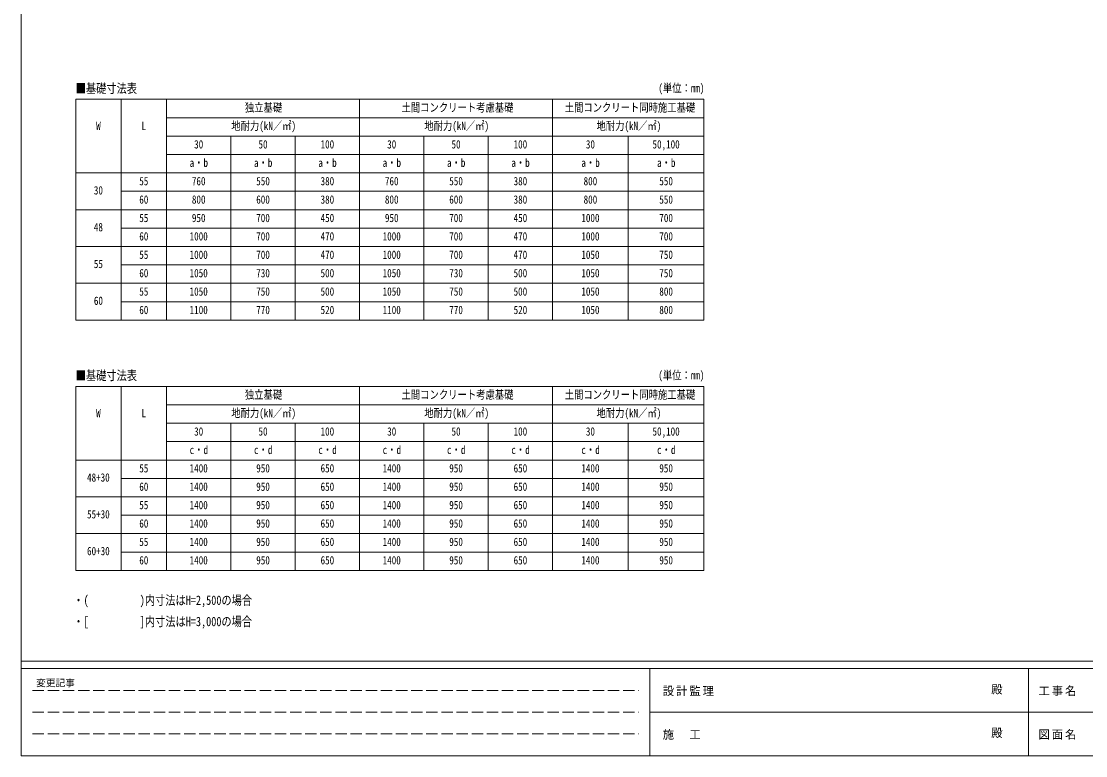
# Model space of a CAD drawing. Units: millimetres at full size, sheet at 1:50; details may follow other scales. Extents: x -14053 to 14053, y -9700 to 9700.
# Drawn here: x -14053 to 8, y -9700 to 0 of the extents above; entities that cross this region are included whole.
import ezdxf
from ezdxf.enums import TextEntityAlignment as Align

# ---------------------------------------------------------------- set-up
doc = ezdxf.new("R2010")
doc.units = ezdxf.units.MM
doc.header["$LTSCALE"] = 50
doc.linetypes.add('DASHED3', pattern=[4, 3, -1])
doc.layers.add('0-D_記号', color=7, linetype='Continuous', lineweight=9)
doc.layers.add('F-0_ﾚｲﾔ240', color=7, linetype='Continuous', lineweight=9)
doc.styles.add('ＭＳ ゴシック', font='')
doc.styles.get('ＭＳ ゴシック').set_extended_font_data('MS Gothic')

msp = doc.modelspace()

# ---------------------------------------------------------------- linework, layer by layer
at = {"layer": '0-D_記号'}
for p, q in [((-13334.63, -1030.45), (-13334.63, -3946.45)), ((-13334.63, -1030.45), (-5034.63, -1030.45)), ((-12734.63, -1030.45), (-12734.63, -3946.45)), ((-12134.63, -1030.45), (-12134.63, -3946.45)), ((-12134.63, -1030.45), (-12134.63, -3946.45)), ((-9584.63, -1030.45), (-9584.63, -3946.45)), ((-7034.63, -1030.45), (-7034.63, -3946.45)), ((-5034.63, -1030.45), (-5034.63, -3946.45)), ((-12134.63, -1273.45), (-5034.63, -1273.45)), ((-12134.63, -1516.45), (-5034.63, -1516.45)), ((-11284.63, -1516.45), (-11284.63, -3946.45)), ((-10434.63, -1516.45), (-10434.63, -3946.45)), ((-8734.63, -1516.45), (-8734.63, -3946.45)), ((-7884.63, -1516.45), (-7884.63, -3946.45)), ((-6034.63, -1516.45), (-6034.63, -3946.45)), ((-12134.63, -1759.45), (-5034.63, -1759.45)), ((-13334.63, -2002.45), (-5034.63, -2002.45)), ((-13334.63, -2488.45), (-5034.63, -2488.45)), ((-12734.63, -2731.45), (-12134.63, -2731.45)), ((-12134.63, -2731.45), (-5034.63, -2731.45)), ((-13334.63, -2974.45), (-5034.63, -2974.45)), ((-13334.63, -3460.45), (-5034.63, -3460.45)), ((-12734.63, -3703.45), (-12134.63, -3703.45)), ((-12134.63, -3703.45), (-5034.63, -3703.45)), ((-13334.63, -3946.45), (-5034.63, -3946.45)), ((-13334.63, -4822.8), (-13334.63, -7252.8)), ((-13334.63, -4822.8), (-5034.63, -4822.8)), ((-12734.63, -4822.8), (-12734.63, -7252.8)), ((-12134.63, -4822.8), (-12134.63, -7252.8)), ((-12134.63, -4822.8), (-12134.63, -7252.8)), ((-9584.63, -4822.8), (-9584.63, -7252.8)), ((-7034.63, -4822.8), (-7034.63, -7252.8)), ((-5034.63, -4822.8), (-5034.63, -7252.8)), ((-12134.63, -5065.8), (-5034.63, -5065.8)), ((-12134.63, -5308.8), (-5034.63, -5308.8)), ((-11284.63, -5308.8), (-11284.63, -7252.8)), ((-10434.63, -5308.8), (-10434.63, -7252.8)), ((-8734.63, -5308.8), (-8734.63, -7252.8)), ((-7884.63, -5308.8), (-7884.63, -7252.8)), ((-6034.63, -5308.8), (-6034.63, -7252.8)), ((-12134.63, -5551.8), (-5034.63, -5551.8)), ((-13334.63, -5794.8), (-5034.63, -5794.8)), ((-13334.63, -6280.8), (-5034.63, -6280.8)), ((-13334.63, -6766.8), (-5034.63, -6766.8)), ((-12734.63, -7009.8), (-12134.63, -7009.8)), ((-12134.63, -7009.8), (-5034.63, -7009.8)), ((-13334.63, -7252.8), (-5034.63, -7252.8))]:
    msp.add_line(p, q, dxfattribs=at)
for points in [[(-12734.63, -2245.45), (-12134.63, -2245.45), (-5034.63, -2245.45)], [(-12734.63, -3217.45), (-12134.63, -3217.45), (-5034.63, -3217.45)], [(-12734.63, -6037.8), (-12134.63, -6037.8), (-5034.63, -6037.8)], [(-12734.63, -6523.8), (-12134.63, -6523.8), (-5034.63, -6523.8)]]:
    msp.add_lwpolyline(points, dxfattribs=at)
at = {"layer": 'F-0_ﾚｲﾔ240', "color": 5, "lineweight": 5}
for p, q in [((-14053.43, 9700), (-14053.43, -9700)), ((-14053.43, -8450), (13346.57, -8450)), ((-14053.43, -8550), (8901.98, -8550)), ((-5748.03, -8550), (-5748.03, -9700)), ((-748.03, -8550), (-748.03, -9700)), ((-5748.03, -9125), (4501.97, -9125)), ((-14053.43, -9700), (13346.57, -9700))]:
    msp.add_line(p, q, dxfattribs=at)
at = {"layer": 'F-0_ﾚｲﾔ240', "color": 4, "linetype": 'DASHED3'}
for p, q in [((-13903.43, -8837.5), (-5898.03, -8837.5)), ((-13903.43, -9125), (-5898.03, -9125)), ((-13903.43, -9412.5), (-5898.03, -9412.5))]:
    msp.add_line(p, q, dxfattribs=at)

# ---------------------------------------------------------------- texts
at = {"layer": '0-D_記号', "style": 'ＭＳ ゴシック', "width": 0.8}
for s, height, p in [('■基礎寸法表', 123.7, (-13334.63, -984.43)), ('(単位：mm)', 110, (-5637.68, -969.78)), ('独立基礎', 110, (-11099.63, -1226.95)), ('土間コンクリート考慮基礎', 110, (-9029.63, -1226.95)), ('土間コンクリート同時施工基礎', 110, (-6874.63, -1226.95)), ('W', 110, (-13064.63, -1469.95)), ('L', 110, (-12464.63, -1469.95)), ('地耐力(kN／㎡)', 110, (-11279.63, -1469.95)), ('地耐力(kN／㎡)', 110, (-8729.63, -1469.95)), ('地耐力(kN／㎡)', 110, (-6454.63, -1469.95)), ('30', 110, (-11769.63, -1712.95)), ('50', 110, (-10919.63, -1712.95)), ('100', 110, (-10099.63, -1712.95)), ('30', 110, (-9219.63, -1712.95)), ('50', 110, (-8369.63, -1712.95)), ('100', 110, (-7549.63, -1712.95)), ('30', 110, (-6594.63, -1712.95)), ('50,100', 110, (-5714.63, -1712.95)), ('a・b', 110, (-11829.63, -1955.95)), ('a・b', 110, (-10979.63, -1955.95)), ('a・b', 110, (-10129.63, -1955.95)), ('a・b', 110, (-9279.63, -1955.95)), ('a・b', 110, (-8429.63, -1955.95)), ('a・b', 110, (-7579.63, -1955.95)), ('a・b', 110, (-6654.63, -1955.95)), ('a・b', 110, (-5654.63, -1955.95)), ('55', 110, (-12494.63, -2198.95)), ('760', 110, (-11799.63, -2198.95)), ('550', 110, (-10949.63, -2198.95)), ('380', 110, (-10099.63, -2198.95)), ('760', 110, (-9249.63, -2198.95)), ('550', 110, (-8399.63, -2198.95)), ('380', 110, (-7549.63, -2198.95)), ('800', 110, (-6624.63, -2198.95)), ('550', 110, (-5624.63, -2198.95)), ('30', 110, (-13094.63, -2320.45)), ('60', 110, (-12494.63, -2441.95)), ('800', 110, (-11799.63, -2441.95)), ('600', 110, (-10949.63, -2441.95)), ('380', 110, (-10099.63, -2441.95)), ('800', 110, (-9249.63, -2441.95)), ('600', 110, (-8399.63, -2441.95)), ('380', 110, (-7549.63, -2441.95)), ('800', 110, (-6624.63, -2441.95)), ('550', 110, (-5624.63, -2441.95)), ('48', 110, (-13094.63, -2806.45)), ('55', 110, (-12494.63, -2684.95)), ('950', 110, (-11799.63, -2684.95)), ('700', 110, (-10949.63, -2684.95)), ('450', 110, (-10099.63, -2684.95)), ('950', 110, (-9249.63, -2684.95)), ('700', 110, (-8399.63, -2684.95)), ('450', 110, (-7549.63, -2684.95)), ('1000', 110, (-6654.63, -2684.95)), ('700', 110, (-5624.63, -2684.95)), ('60', 110, (-12494.63, -2927.95)), ('1000', 110, (-11829.63, -2927.95)), ('700', 110, (-10949.63, -2927.95)), ('470', 110, (-10099.63, -2927.95)), ('1000', 110, (-9279.63, -2927.95)), ('700', 110, (-8399.63, -2927.95)), ('470', 110, (-7549.63, -2927.95)), ('1000', 110, (-6654.63, -2927.95)), ('700', 110, (-5624.63, -2927.95)), ('55', 110, (-12494.63, -3170.95)), ('1000', 110, (-11829.63, -3170.95)), ('700', 110, (-10949.63, -3170.95)), ('470', 110, (-10099.63, -3170.95)), ('1000', 110, (-9279.63, -3170.95)), ('700', 110, (-8399.63, -3170.95)), ('470', 110, (-7549.63, -3170.95)), ('1050', 110, (-6654.63, -3170.95)), ('750', 110, (-5624.63, -3170.95)), ('55', 110, (-13094.63, -3292.45)), ('60', 110, (-12494.63, -3413.95)), ('1050', 110, (-11829.63, -3413.95)), ('730', 110, (-10949.63, -3413.95)), ('500', 110, (-10099.63, -3413.95)), ('1050', 110, (-9279.63, -3413.95)), ('730', 110, (-8399.63, -3413.95)), ('500', 110, (-7549.63, -3413.95)), ('1050', 110, (-6654.63, -3413.95)), ('750', 110, (-5624.63, -3413.95)), ('1050', 110, (-11829.63, -3656.95)), ('750', 110, (-10949.63, -3656.95)), ('500', 110, (-10099.63, -3656.95)), ('1050', 110, (-9279.63, -3656.95)), ('750', 110, (-8399.63, -3656.95)), ('500', 110, (-7549.63, -3656.95)), ('1050', 110, (-6654.63, -3656.95)), ('800', 110, (-5624.63, -3656.95)), ('60', 110, (-13094.63, -3778.45)), ('55', 110, (-12494.63, -3656.95)), ('60', 110, (-12494.63, -3899.95)), ('1100', 110, (-11829.63, -3899.95)), ('770', 110, (-10949.63, -3899.95)), ('520', 110, (-10099.63, -3899.95)), ('1100', 110, (-9279.63, -3899.95)), ('770', 110, (-8399.63, -3899.95)), ('520', 110, (-7549.63, -3899.95)), ('1050', 110, (-6654.63, -3899.95)), ('800', 110, (-5624.63, -3899.95)), ('■基礎寸法表', 123.7, (-13334.63, -4776.79)), ('(単位：mm)', 110, (-5637.68, -4762.13)), ('独立基礎', 110, (-11099.63, -5019.3)), ('土間コンクリート考慮基礎', 110, (-9029.63, -5019.3)), ('土間コンクリート同時施工基礎', 110, (-6874.63, -5019.3)), ('W', 110, (-13064.63, -5262.3)), ('L', 110, (-12464.63, -5262.3)), ('地耐力(kN／㎡)', 110, (-11279.63, -5262.3)), ('地耐力(kN／㎡)', 110, (-8729.63, -5262.3)), ('地耐力(kN／㎡)', 110, (-6454.63, -5262.3)), ('30', 110, (-11769.63, -5505.3)), ('50', 110, (-10919.63, -5505.3)), ('100', 110, (-10099.63, -5505.3)), ('30', 110, (-9219.63, -5505.3)), ('50', 110, (-8369.63, -5505.3)), ('100', 110, (-7549.63, -5505.3)), ('30', 110, (-6594.63, -5505.3)), ('50,100', 110, (-5714.63, -5505.3)), ('c・d', 110, (-11829.63, -5748.3)), ('c・d', 110, (-10979.63, -5748.3)), ('c・d', 110, (-10129.63, -5748.3)), ('c・d', 110, (-9279.63, -5748.3)), ('c・d', 110, (-8429.63, -5748.3)), ('c・d', 110, (-7579.63, -5748.3)), ('c・d', 110, (-6654.63, -5748.3)), ('c・d', 110, (-5654.63, -5748.3)), ('55', 110, (-12494.63, -5991.3)), ('1400', 110, (-11829.63, -5991.3)), ('950', 110, (-10949.63, -5991.3)), ('650', 110, (-10099.63, -5991.3)), ('1400', 110, (-9279.63, -5991.3)), ('950', 110, (-8399.63, -5991.3)), ('650', 110, (-7549.63, -5991.3)), ('1400', 110, (-6654.63, -5991.3)), ('950', 110, (-5624.63, -5991.3)), ('48+30', 110, (-13184.63, -6112.8)), ('60', 110, (-12494.63, -6234.3)), ('1400', 110, (-11829.63, -6234.3)), ('950', 110, (-10949.63, -6234.3)), ('650', 110, (-10099.63, -6234.3)), ('1400', 110, (-9279.63, -6234.3)), ('950', 110, (-8399.63, -6234.3)), ('650', 110, (-7549.63, -6234.3)), ('1400', 110, (-6654.63, -6234.3)), ('950', 110, (-5624.63, -6234.3)), ('55+30', 110, (-13184.63, -6598.8)), ('55', 110, (-12494.63, -6477.3)), ('1400', 110, (-11829.63, -6477.3)), ('950', 110, (-10949.63, -6477.3)), ('650', 110, (-10099.63, -6477.3)), ('1400', 110, (-9279.63, -6477.3)), ('950', 110, (-8399.63, -6477.3)), ('650', 110, (-7549.63, -6477.3)), ('1400', 110, (-6654.63, -6477.3)), ('950', 110, (-5624.63, -6477.3)), ('60', 110, (-12494.63, -6720.3)), ('1400', 110, (-11829.63, -6720.3)), ('950', 110, (-10949.63, -6720.3)), ('650', 110, (-10099.63, -6720.3)), ('1400', 110, (-9279.63, -6720.3)), ('950', 110, (-8399.63, -6720.3)), ('650', 110, (-7549.63, -6720.3)), ('1400', 110, (-6654.63, -6720.3)), ('950', 110, (-5624.63, -6720.3)), ('55', 110, (-12494.63, -6963.3)), ('1400', 110, (-11829.63, -6963.3)), ('950', 110, (-10949.63, -6963.3)), ('650', 110, (-10099.63, -6963.3)), ('1400', 110, (-9279.63, -6963.3)), ('950', 110, (-8399.63, -6963.3)), ('650', 110, (-7549.63, -6963.3)), ('1400', 110, (-6654.63, -6963.3)), ('950', 110, (-5624.63, -6963.3)), ('60+30', 110, (-13184.63, -7084.8)), ('60', 110, (-12494.63, -7206.3)), ('1400', 110, (-11829.63, -7206.3)), ('950', 110, (-10949.63, -7206.3)), ('650', 110, (-10099.63, -7206.3)), ('1400', 110, (-9279.63, -7206.3)), ('950', 110, (-8399.63, -7206.3)), ('650', 110, (-7549.63, -7206.3)), ('1400', 110, (-6654.63, -7206.3)), ('950', 110, (-5624.63, -7206.3)), ('・(\u3000\u3000\u3000\u3000\u3000)内寸法はH=2,500の場合', 123.7, (-13365.13, -7744.96)), ('・[\u3000\u3000\u3000\u3000\u3000]内寸法はH=3,000の場合', 123.7, (-13365.13, -8026.21))]:
    msp.add_text(s, height=height, dxfattribs=at).set_placement(p, align=Align.BOTTOM_LEFT)
at = {"layer": 'F-0_ﾚｲﾔ240', "style": 'ＭＳ ゴシック'}
for s, height, p in [('変更記事', 91.64, (-13858.06, -8812.5)), ('殿', 110, (-1240.88, -8912.5)), ('殿', 110, (-1240.88, -9487.5))]:
    msp.add_text(s, height=height, dxfattribs=at).set_placement(p, align=Align.BOTTOM_LEFT)
at = {"layer": 'F-0_ﾚｲﾔ240', "char_height": 110, "attachment_point": 7, "style": 'ＭＳ ゴシック'}
for s, insert in [('\\T1.17;設計監理', (-5579.15, -8912.5)), ('\\T1.17;工事名', (-616.19, -8912.5)), ('\\T1.17;施\u3000工', (-5579.15, -9487.5)), ('\\T1.17;図面名', (-616.19, -9487.5))]:
    msp.add_mtext(s, dxfattribs=dict(at, insert=insert))

doc.saveas('drawing.dxf')
